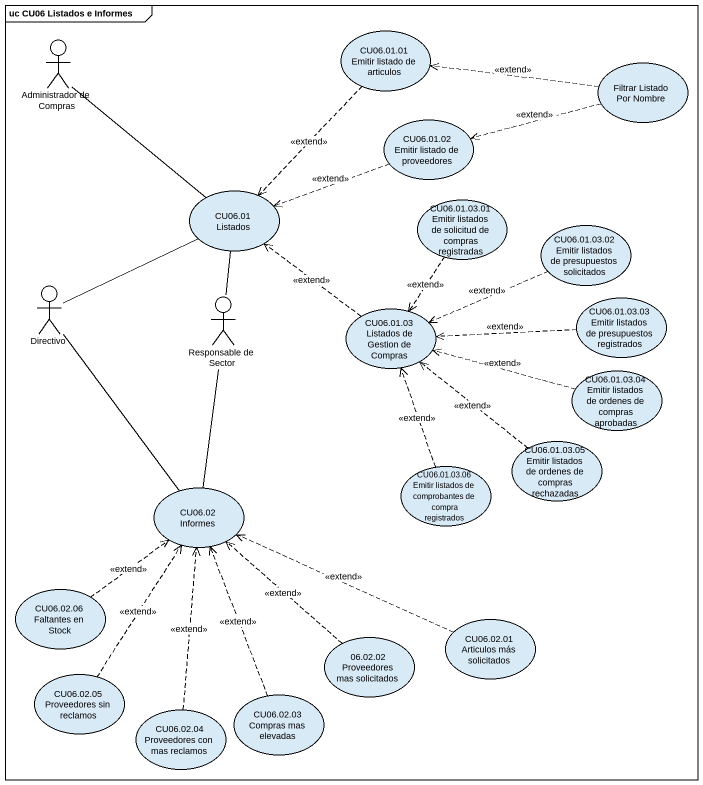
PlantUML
@startuml
mainframe uc CU06 Listados e Informes
actor "Administrador de Compras" as Administrador_de_Compras
usecase "CU06.01.01 Emitir listado de articulos" as CU06_01_01_Emitir_listado
usecase "Filtrar Listado Por Nombre" as Filtrar_Listado_Por_Nombre
usecase "CU06.01.02 Emitir listado de proveedores" as CU06_01_02_Emitir_listado
usecase "CU06.01 Listados" as CU06_01_Listados
usecase "CU06.01.03.01 Emitir listados de solicitud de compras registradas" as CU06_01_03_01_Emitir
usecase "CU06.01.03.02 Emitir listados de presupuestos solicitados" as CU06_01_03_02_Emitir
actor Directivo
actor "Responsable de Sector" as Responsable_de_Sector
usecase "CU06.01.03 Listados de Gestion de Compras" as CU06_01_03_Listados_de
usecase "CU06.01.03.03 Emitir listados de presupuestos registrados" as CU06_01_03_03_Emitir
usecase "CU06.01.03.04 Emitir listados de ordenes de compras aprobadas" as CU06_01_03_04_Emitir
usecase "CU06.01.03.06 Emitir listados de comprobantes de compra registrados" as CU06_01_03_06_Emitir
usecase "CU06.01.03.05 Emitir listados de ordenes de compras rechazadas" as CU06_01_03_05_Emitir
usecase "CU06.02 Informes" as CU06_02_Informes
usecase "CU06.02.06 Faltantes en Stock" as CU06_02_06_Faltantes_en
usecase "CU06.02.01 Articulos más solicitados" as CU06_02_01_Articulos_más
usecase "06.02.02 Proveedores mas solicitados" as u06_02_02_Proveedores_mas
usecase "CU06.02.05 Proveedores sin reclamos" as CU06_02_05_Proveedores_sin
usecase "CU06.02.03 Compras mas elevadas" as CU06_02_03_Compras_mas
usecase "CU06.02.04 Proveedores con mas reclamos" as CU06_02_04_Proveedores_con
Administrador_de_Compras -- CU06_01_Listados
CU06_01_01_Emitir_listado ..> CU06_01_Listados : <<extend>>
Filtrar_Listado_Por_Nombre .left.> CU06_01_01_Emitir_listado : <<extend>>
Filtrar_Listado_Por_Nombre .left.> CU06_01_02_Emitir_listado : <<extend>>
CU06_01_02_Emitir_listado .left.> CU06_01_Listados : <<extend>>
CU06_01_03_01_Emitir ..> CU06_01_03_Listados_de : <<extend>>
CU06_01_03_02_Emitir .left.> CU06_01_03_Listados_de : <<extend>>
Directivo -right- CU06_01_Listados
Directivo -- CU06_02_Informes
Responsable_de_Sector -up- CU06_01_Listados
Responsable_de_Sector -- CU06_02_Informes
CU06_01_03_Listados_de .up.> CU06_01_Listados : <<extend>>
CU06_01_03_03_Emitir .left.> CU06_01_03_Listados_de : <<extend>>
CU06_01_03_04_Emitir .left.> CU06_01_03_Listados_de : <<extend>>
CU06_01_03_06_Emitir .up.> CU06_01_03_Listados_de : <<extend>>
CU06_01_03_05_Emitir .up.> CU06_01_03_Listados_de : <<extend>>
CU06_02_06_Faltantes_en .up.> CU06_02_Informes : <<extend>>
CU06_02_01_Articulos_más .left.> CU06_02_Informes : <<extend>>
u06_02_02_Proveedores_mas .up.> CU06_02_Informes : <<extend>>
CU06_02_05_Proveedores_sin .up.> CU06_02_Informes : <<extend>>
CU06_02_03_Compras_mas .up.> CU06_02_Informes : <<extend>>
CU06_02_04_Proveedores_con .up.> CU06_02_Informes : <<extend>>
@enduml
